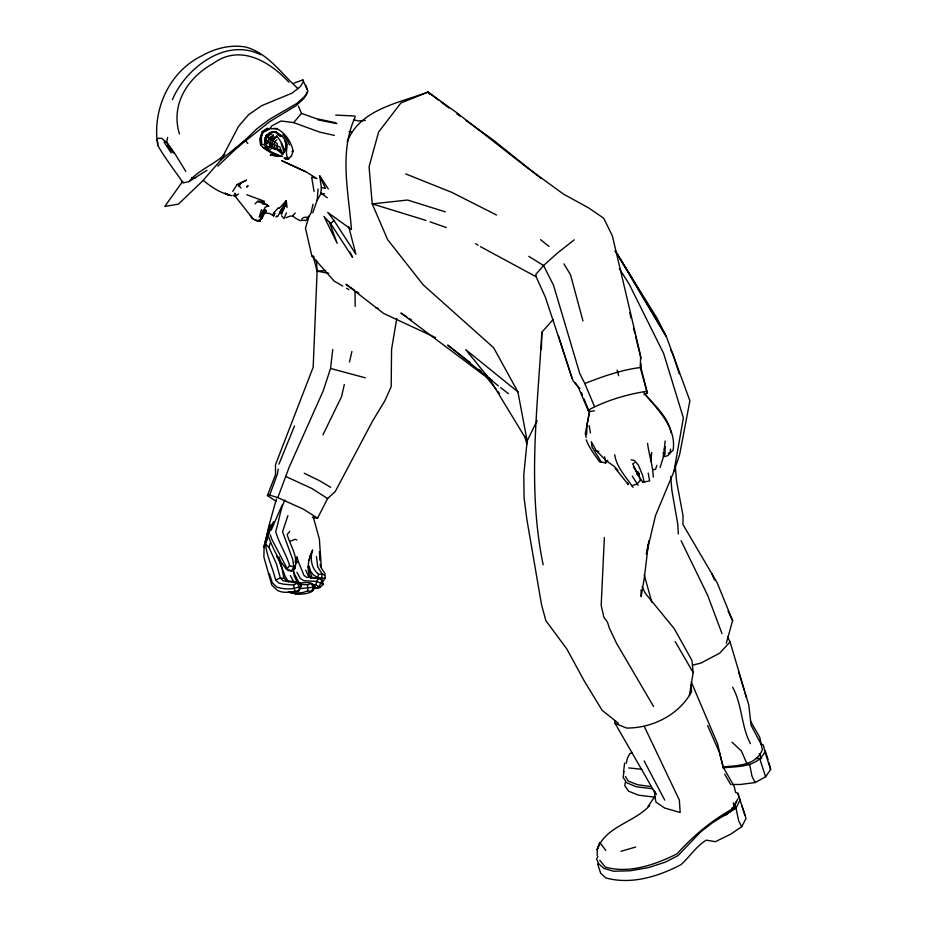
<?xml version="1.0" encoding="UTF-8"?>
<svg xmlns="http://www.w3.org/2000/svg" width="927" height="927" viewBox="0 0 927 927"><rect width="100%" height="100%" fill="white"/><g stroke="black" fill="none" stroke-linecap="round" stroke-linejoin="round"><path stroke-width="1.39" d="M266.953 145.469L265.261 143.743L264.809 139.618L266.269 135.284L270.545 132.237L276.188 131.924L281.773 135.771L285.922 140.962L287.231 144.635L286.35 152.422L286.802 155.956L288.656 158.98L286.188 159.537L284.068 158.088M206.941 170.267L188.992 181.611L183.14 182.909C174.797 170.649 165.203 158.529 157.764 145.342L157.799 141.924M623.512 772.249L624.613 763.048M260.522 144.774L263.175 147.567L266.953 148.517L270.024 146.848L270.441 138.239L273.407 135.157L270.603 140.464L270.846 145.215L272.19 147.59L265.412 146.315L263.743 144.38L260.522 144.774L260.047 138.436L262.19 131.808L267.37 128.169M541.391 349.467L541.855 332.237L553.187 319.421M279.282 155.898L272.619 154.056L263.175 147.567L270.024 146.848L276.999 149.525L282.445 154.299C285.597 150.556 287.393 145.052 284.519 140.568M261.704 144.345L261.391 135.562L263.639 130.892L269.803 128.239M316.431 260.302L317.115 271.171L313.175 367.243L275.481 464.763L275.539 474.578L267.416 495.528L276.026 501.252M643.964 394.693L647.289 392.851L640.244 367.509L640.65 356.003L612.365 235.887L603.709 218.227L588.251 207.66L563.442 194.067L526.687 167.323L456.582 112.596L428.031 92.074C398.981 103.024 360.07 109.015 347.196 141.68M586.582 434.809L587.058 424.67L589.642 411.182M265.145 140.429L265.203 139.096L265.261 143.743L265.377 142.828M541.855 332.237C537.475 409.653 527.22 488.042 543.176 564.856M604.369 537.486L601.183 605.273L603.871 617.22L607.475 622.214L609.398 628.205L616.525 643.28L653.558 706.478M157.764 145.342C151.982 110.313 168.865 72.074 201.483 56.002C214.832 48.436 230.22 44.38 245.539 46.987C268.065 53.071 281.321 73.72 297.915 88.54M271.681 143.558L279.873 147.08L282.445 154.299L286.281 147.914L286.049 144.821M313.059 204.207L310.916 213.349L305.667 220.811L304.473 220.174L300 220.626L295.053 217.857L292.596 215.759L295.273 213.059M270.603 140.464L273.766 137.555L276.941 136.118C280.475 141.113 286.13 147.81 282.445 154.299L286.397 148.053M660.059 467.556L663.674 456.13L665.122 441.009M312.747 212.816L317.15 200.255L318.112 188.969M289.189 591.785L291.263 593.245L296.872 593.071L303.199 592.457L307.752 590.847L307.579 584.775L300.29 584.416M284.809 206.501L285.029 204.207L283.616 209.572M325.331 577.475L325.18 578.263L321.727 578.124L322.167 574.033L317.694 566.803L316.431 556.513M288.019 592.272L294.427 592.515L298.842 590.858L301.402 585.69L298.726 583.141L297.092 583.095L293.546 585.064L283.28 584.126L278.842 583.06L275.574 579.804C272.689 567.637 266.825 556.432 265.446 543.94L268.251 535.91C272.77 548.124 278.876 561.356 288.135 570.615L291.588 570.916L294.705 568.842C298.83 556.826 290.197 545.806 287.185 534.589L289.699 531.391M328.332 189.027L319.688 175.817L321.391 187.613L320.672 194.091L317.15 200.255M396.768 318.413L391.576 349.317L391.171 386.768L384.798 400.904L372.7 420.812L335.238 491.553L327.613 498.529L317.613 518.147L303.233 509.097L277.81 497.625L289.212 467.092L323.222 390.823L330.557 368.459L332.735 349.479M261.263 215.562L262.735 211.634L264.74 209.85L266.153 210.429L266.026 213.152L269.548 213.442L272.492 215.11M648.796 540.615L644.265 578.355L641.136 596.571L641.055 589.908M285.574 206.431L286.292 200.649L279.189 208.436M625.296 782.318L624.833 785.818L628.552 791.16L638.587 795.181L654.995 797.162M670.569 449.155L670.001 453.407L667.683 455.667L664.253 456.617M272.19 147.59L272.376 140.684L276.941 136.118L274.068 138.644L273.117 141.089L277.243 143.523L277.08 148.505L281.287 151.228L277.741 150.255M650.986 461.519L651.669 452.388M623.952 771.623L623.118 777.429L626.675 782.77L636.385 786.78L652.434 788.75M278.216 469.004L277.463 473.871L269.699 495.088L267.416 495.528M664.288 449.838L664.856 446.339L665.088 454.068L662.99 456.107M284.844 205.273L285.029 204.207M689.34 695.632L693.176 672.596L691.913 660.406L674.3 628.715L645.389 593.431L642.087 586.803M284.821 500.105C280.128 509.838 279.062 521.09 275.643 531.438C278.934 543.303 286.176 553.72 289.595 565.621L293.755 566.918L295.446 565.713M323.164 581.264L325.18 578.263L324.902 573.361L321.379 568.216L319.375 539.074L313.117 516.385M648.066 544.694L646.362 554.207L655.482 515.69L673.987 471.345L683.373 417.892L663.662 353.535L629.074 283.917L619.387 268.679M589.665 411.101L585.261 433.929L586.2 437.474M185.806 171.402L174.392 152.885L166.675 142.352L163.998 142.063L171.217 152.897L167.775 145.041L173.604 152.955L166.675 142.352L167.613 137.381M626.281 763.303L627.417 758.182L629.723 753.686L632.353 752.469M344.323 384.496L341.53 396.698L322.955 434.856M349.491 361.947L351.889 351.495M276.385 499.004L268.807 526.246L264.125 547.451L269.919 524.636L264.125 545.4L263.894 557.162L271.831 585.122L277.428 590.395C284.519 593.964 291.681 591.565 298.842 590.858L299.514 586.918L297.092 583.095L283.083 580.742L280.406 578.066L276.466 563.998L269.027 547.498L270.035 543.257M261.391 135.562L260.881 137.741L263.639 130.892L264.241 131.843L270.197 128.679L277.44 128.969C285.678 133.488 291.205 141.97 293.129 151.078L291.368 156.396M324.52 575.041L322.167 574.033L318.749 574.369C311.391 568.796 309.711 558.367 312.666 549.954C308.424 558.645 306.13 569.526 310.719 578.529M309.154 560.314L310.707 554.068M259.189 217.219L261.484 209.641M726.281 643.303L732.608 620.615L717.15 582.735L682.956 524.543L683.037 515.736L676.571 481.217L675.273 465.875M286.408 212.793L284.033 218.598L281.611 215.806M309.166 216.061L305.47 228.204L311.831 255.875L334.149 281.09L342.793 286.095M267.092 538.761L270.568 527.776L273.616 521.6M271.738 524.404L265.446 543.94L269.027 547.498M673.987 471.345L679.642 454.566L689.897 400.765L666.432 336.756L657.046 318.251L615.238 250.881M656.861 465.4L655.47 469.468L652.828 469.514M295.794 563.013L298.332 561.623L296.953 557.057L295.122 562.388L298.332 561.623L303.998 575.412L306.999 577.451C312.144 576.768 316.605 578.958 321.565 579.143L323.349 584.381L318.413 588.321L313.882 588.378M287.034 207.497L286.292 200.649L281.785 214.172L280.696 213.5M273.407 135.157L269.062 138.042L269.201 139.34L270.441 138.239L266.883 136.929L265.029 140.44C265.968 136.408 268.969 133.187 272.851 131.97M313.048 585.122L315.655 584.67L317.845 579.027M287.903 515.632L282.561 531.704L292.781 559.584L293.755 566.918L291.588 570.916L285.423 568.483M261.82 134.403L260.336 138.308L260.568 143.372M271.263 530.035L282.144 504.995M255.018 203.963L257.903 200.974L262.017 201.715L268.691 206.13L265.226 207.069L260.893 216.026L260.811 218.204L261.657 218.668L266.153 210.429L264.751 210.429L262.851 214.566L262.005 212.515M270.012 133.349L266.443 136.964L265.029 140.44M295.342 561.02L296.953 557.057M278.957 464.137L294.519 425.968M286.072 147.439L284.832 150.742M599.12 845.1L597.185 849.596L597.243 855.482M309.178 566.119L310.336 570.708L313.187 574.81L317.463 577.347L318.749 574.369M269.062 138.042L268.355 140.591L270.024 146.848L274.311 149.062M737.753 798.935L734.022 807.116L733.419 802.84M597.857 856.478L596.617 859.097L598.842 863.894L603.929 868.437L613.686 871.241L629.896 870.801L648.448 867.614L665.192 862.191L678.031 855.633L700.406 832.122L712.457 822.759L735.992 808.147L740.047 800.128L737.88 793.327L735.551 792.307M298.355 106.107L301.484 113.384L293.674 122.619L281.113 120.985L271.808 125.875L270.51 128.227M172.422 99.71C185.69 67.868 226.072 37.15 260.765 54.809M537.115 420.591L527.162 440.939L523.801 474.705L524.068 497.614L526.884 519.572L541.519 604.613L545.864 620.684L566.884 649.051L583.964 680.464L602.121 710.302L618.379 723.303M736.351 801.403L732.423 808.935C711.357 820.662 693.118 836.05 677.034 853.825C655.459 864.601 629.421 873.894 605.412 867.127L599.746 860.244M597.579 863.779L600.708 873.327L605.829 877.892C630.951 884.995 658.529 876.513 680.997 864.648C689.769 856.78 695.98 846.502 706.2 840.152L715.343 841.693L730.302 834.381L741.704 826.733L746.038 818.471L737.88 793.327M286.292 200.649L277.683 216.512M266.895 135.62L265.307 137.648L266.605 135.296M266.709 141.356L266.999 143.488L268.355 140.591L265.458 141.368L266.339 136.872M182.77 181.298L164.774 206.454L178.447 204.114L202.526 181.055L221.02 159.873L238.54 126.373L248.749 114.577L261.82 105.62L292.086 93.129L300.29 86.64L303.477 81.576L302.805 79.907L293.894 83.175M283.036 149.815L283.836 148.39M265.725 137.787L267.034 135.539M239.444 185.191L239.687 185.806L238.726 185.84L240.73 183.198L238.726 185.84L241.032 187.961M295.064 594.381C301.993 593.975 311.935 594.833 315.087 587.034C311.634 580.372 303.094 582.932 297.15 583.431M283.326 207.324L279.989 211.831M265.307 137.648L266.721 135.423M232.712 191.391L237.034 184.74L246.397 180.209L237.034 184.74M188.992 181.611C198.332 170.047 213.963 164.716 224.89 154.345M732.203 784.474L740.488 784.474L755.134 782.539L765.609 776.78L770.627 769.445L769.062 762.759M648.019 806.444L654.833 796.548L654.439 790.893M722.817 767.846C737.695 766.351 757.289 767.544 764.926 751.751L763.396 745.157L761.032 743.755M262.712 217.011L260.927 219.479L259.653 219.525M634.508 462.712L632.678 463.952L640.58 479.688L637.382 483.917L631.82 485.702C625.215 475.91 616.513 466.849 614.671 454.705M586.212 439.838C589.143 447.706 594.659 454.798 599.421 461.727L605.702 462.955L607.706 460.337M289.595 565.621L287.161 568.691L271.669 538.981L270.302 534.867M262.028 213.106L264.751 210.429M288.297 159.27L290.777 156.315M487.057 376.455L486.432 377.138L496.049 389.155M274.172 212.364L274.299 215.273L274.172 212.364L278.633 207.544M727.614 636.919L730.07 641.959L719.734 653.129L700.882 663.106L692.55 665.169M350.035 252.051L352.527 257.277L330.719 223.685L333.929 220.383L327.741 212.41L351.449 229.525C348.668 192.352 338.818 152.387 355.215 116.976L354.844 116.002L335.759 115.11M217.822 166.165L257.069 128.621L269.711 119.189L296.93 103.372L304.682 96.408L307.973 91.402L302.805 79.907M156.373 140.047L158.25 138.285L161.472 138.262L166.675 142.352M238.471 193.882L236.744 195.412L234.844 193.14L234.879 195.864L252.839 218.691L250.336 215.562C252.098 219.363 256.153 221.136 260.186 220.962L259.189 219.618M243.882 141.078L221.02 159.873M649.85 805.378C634.358 822.597 605.377 826.281 597.185 849.596L599.746 842.376L605.794 850.441M301.599 219.085L303.674 217.393L307.579 217.219M233.256 150.707L269.687 121.646L295.748 105.91L303.407 99.004L306.837 94.067L306.443 92.376M276.883 139.861L274.624 141.692L274.137 145.215L275.389 149.618M574.253 239.826L557.417 253.106L543.546 265.516L535.887 274.322L536.142 276.779L545.319 297.057L573.048 380.742L579.827 388.703M275.087 132.271L276.188 131.924M725.563 815.239L734.207 808.541L724.091 815.424L722.631 815.609M301.402 585.69C294.091 589.873 284.647 589.607 276.779 587.092L272.295 582.747L269.467 573.871M258.355 202.167L262.017 201.715L268.691 206.13M310.545 591.762L313.083 590.314M575.18 382.851L578.332 387.289L588.089 410.209C606.154 400.452 626.409 394.52 646.652 391.275M723.037 766.838C737.347 765.69 756.49 765.598 762.365 749.584L759.734 737.266L750.441 721.009M265.284 139.815L269.989 134.496L271.924 133.975M291.993 151.611L293.129 151.078M286.061 217.718L289.769 216.211L293.059 216.003M614.613 720.511L615.088 723.373L626.606 728.043C652.376 728.228 679.097 714.787 691.577 691.785L691.032 684.856M439.05 100.487L428.031 92.074L400.87 103.001L378.61 132.028L369.062 166.779L372.225 203.87L387.602 239.606L423.21 284.867L493.627 347.718L517.88 391.808L527.162 440.939L488.61 377.393M528.796 256.35L543.546 265.516L553.512 285.226L579.757 373.511L584.81 383.535C602.701 376.466 621.09 370.012 640.244 367.509M307.579 584.775L311.379 583.338L313.141 587.22L311.739 591.461L307.752 590.847M290.058 541.229L295.215 539.305L296.872 539.954M275.574 579.804L280.406 578.066L283.963 578.135L286.86 580.87L296.107 581.82L298.726 583.141M314.589 588.112L320.522 586.849M641.055 479.757L643.106 482.307L644.23 481.959L642.399 474.775L638.379 465.053L634.369 460.499L631.16 459.722M271.368 132.7L273.871 131.958M620.928 851.276L635.655 847.058M262.19 131.808L263.059 131.564M668.332 453.152L670.684 452.492L673.106 450.198C676.733 427.023 657.162 409.41 644.08 392.886M275.887 216.86L276.976 216.651L276.663 216.037M643.106 482.307L649.63 480.835L648.205 473.129M274.276 213.755L275.122 213.616M588.089 410.209L589.155 411.646L594.404 410.8M317.613 518.147L312.364 517.579M315.087 587.034L299.502 588.645M313.106 256.084L317.115 271.171L325.667 270.464M365.319 120.44L358.193 120.95L353.998 119.85M731.681 808.159L735.679 807.904L734.601 804.648M277.277 128.621L274.033 128.343M277.08 148.505L274.647 148.505L270.846 145.215M755.98 758.39L761.623 758.483L759.271 753.663M191.669 177.52L195.736 177.787M641.878 769.283L628.691 767.927M265.18 204.357L263.222 204.172L260.904 202.399M320.568 193.372L324.67 193.789M203.372 180.429C211.53 187.358 221.24 193.511 231.82 195.655M375.794 307.961L378.146 308.262M279.34 156.281L270.197 155.052L280.951 156.292M650.893 786.583L637.683 784.729L628.344 781.137L625.389 776.502M349.085 131.541L351.947 131.97M317.463 577.347L321.727 578.124M317.115 271.171L328.679 273.314M285.029 157.706L287.66 158.216M321.391 187.613L325.481 188.424L319.688 175.817M317.949 119.85L336.849 123.65M266.953 148.517L270.811 149.34M335.794 122.77L315.968 118.552L301.484 113.384M334.334 135.4L319.653 132.097L293.674 122.619M330.557 368.459L365.342 377.834M746.756 763.987L749.711 764.763L752.052 776.386L755.134 782.539M234.879 195.864L233.222 195.377L235.875 196.582M426.003 220.429L372.225 203.87L407.567 200.035L445.296 211.843M269.699 495.088L277.81 497.625M310.464 583.454L312.897 584.242M264.462 201.286L246.791 194.751M601.565 462.469L592.017 446.999L591.356 441.762L596.258 450.707L598.865 451.6M430.058 221.843L446.293 227.532M270.024 146.848L276.524 149.143M228.332 194.89L228.969 195.133L224.971 193.187L229.815 195.446M270.244 151.286L265.215 149.038L278.807 155.342M311.831 255.875L314.044 256.733M276.999 149.525L281.287 151.228M274.091 153.581L279.328 155.62M306.061 171.866L281.82 160.719L306.061 171.866L316.907 178.529L311.634 177.196L314.079 191.414M405.736 173.917L451.785 192.364L496.571 215.029M280.858 155.69L282.642 156.454M285.562 476.385L311.924 488.517L327.613 498.529M406.826 316.895L400.893 313.036L486.432 377.138L492.11 380.197M280.116 563.489L281.032 563.906L283.963 578.135M435.563 337.602L383.662 313.465L345.98 284.311L354.149 289.919M304.253 473.291L319.548 480.707L330.615 487.324M536.142 276.779L480.441 246.64M346.501 288.239L348.969 289.676M300.812 583.674L298.853 582.423L293.187 571.438M475.655 243.685L477.996 245.191M409.201 318.448L411.565 319.989M327.289 197.752L320.626 193.048M315.655 584.67L318.633 586.698L321.275 582.898L321.565 579.143L318.575 577.857L310.997 577.718L308.204 575.783L305.736 570.163M356.478 291.53L358.819 293.129M275.504 132.457L280.951 136.246M323.349 584.381L316.837 581.449L303.766 580.661L300.278 578.378L296.964 572.26M456.895 113.894L460.36 116.385M466.13 120.522L492.689 139.583L540.939 178.308M441.252 102.167L448.969 108.053M469.943 362.445L447.671 345.076L498.436 385.91M500.65 387.625L508.436 393.639M478.853 369.398L481.078 371.136M484.415 373.743L486.64 375.481M540.534 239.664L548.993 246.397M517.88 391.808L465.736 349.664L489.537 379.027M288.83 82.202C269.618 61.205 239.803 43.847 213.256 63.442C187.833 77.428 170.336 104.369 179.444 133.951M280.441 136.57L275.748 131.796M264.948 213.117L262.862 210.603M731.971 742.133L741.403 750.997L746.71 763.211M596.258 450.707L605.98 460.418L614.253 466.513L617.961 470.395M636.895 474.103L638.691 476.014L634.972 469.189M330.719 223.685L323.987 216.42L337.161 243.303L329.491 222.283M644.45 393.581C654.555 405.574 668.054 416.513 671.055 432.689M428.031 92.074L429.827 94.264M245.226 140.348L247.81 143.523M615.308 468.425L628.321 484.531L627.405 482.666M497.799 391.345L499.549 393.535M282.862 134.485L287.312 140.151L289.467 144.936M631.82 485.702L633.071 487.312M633.408 467.289L639.062 474.137L638.425 472.017M632.26 476.038L638.1 485.366M280.591 210.788L281.727 212.584M333.929 220.383L355.898 254.253L348.714 226.675M563.94 263.882L570.499 274.705L582.967 320.904M675.18 641.554L693.176 672.596M724.671 774.126L730.824 784.74M615.088 723.373L656.073 794.659L655.343 792.017M276.489 555.922L281.032 563.906M761.415 744.81L751.125 725.435L748.726 704.787L730.07 641.959M288.239 581.774L285.041 576.026L278.563 558.958M670.754 350.221L672.817 353.963L679.306 373.848M281.148 209.757L282.086 211.483L281.646 208.726M290.313 575.505L293.592 581.658M644.161 760.963L664.74 800.117M741.704 826.733L738.668 820.754L735.992 808.147M311.901 577.104L307.996 566.548M644.381 726.641L679.352 800.082L680.163 812.515L664.682 808.043L656.061 802.226L654.833 796.548M750.406 743.616C741.113 726.061 742.33 704.983 732.62 687.208M728.031 611.102L732.608 620.615M297.382 582.631L294.23 575.922L293.5 569.062M691.275 682.005L717.602 743.871L723.002 766.907L734.242 786.502L735.424 791.774M707.66 725.632L719.387 752.342L722.933 765.864M711.797 573.523L714.601 580.001M584.81 383.535L594.508 406.559M681.078 540.684L707.683 595.377L722.017 633.662M581.38 392.527L582.423 395.076M583.975 398.9L589.155 411.646M305.783 85.261L307.428 89.71M653.292 477.092C652.828 465.539 648.981 454.74 647.556 443.384M741.971 806.015L744.96 815.181M759.85 759.028L765.609 776.78M764.926 751.751L770.627 769.445M765.215 750.812L768.054 759.607M558.39 335.748L572.017 378.413M524.786 436.304L526.872 444.068M285.979 146.906L286.281 147.914M281.159 143.407L282.492 147.787M293.546 585.064L294.798 590.916M738.529 671.681L744.219 690.488M745.03 693.176L746.247 697.208M638.425 473.176L640.128 478.853M617.127 370.186L618.657 375.69M604.647 456.826L605.702 462.955M651.855 602.353L644.23 574.891M260.927 212.654L261.808 216.153M647.289 392.851L641.287 369.062L641.148 363.801M629.757 312.631L631.125 318.193M633.512 327.938L634.879 333.5M635.551 336.281L641.009 358.552M279.201 557L281.287 566.582M640.58 479.688L640.824 480.87M589.12 425.563L590.499 432.932M650.511 457.185L650.777 458.738M663.234 452.388L663.674 456.13M320.232 564.23L320.51 566.918M670.65 476.571L671.901 490.522L677.776 524.184L678.344 534.033M650.627 454.566L651.044 459.572M319.409 551.553L319.827 560.209M294.659 566.27L294.705 568.842M354.995 291.055L355.192 306.408M246.953 186.605L246.64 187.103L248.112 185.759L246.953 186.605M258.239 220.696L255.481 220.336L260.186 220.962L258.239 220.696M273.65 215.968L272.329 214.38L273.65 215.968M625.505 267.3L615.215 250.835L666.432 336.756L625.505 267.3"/></g></svg>
